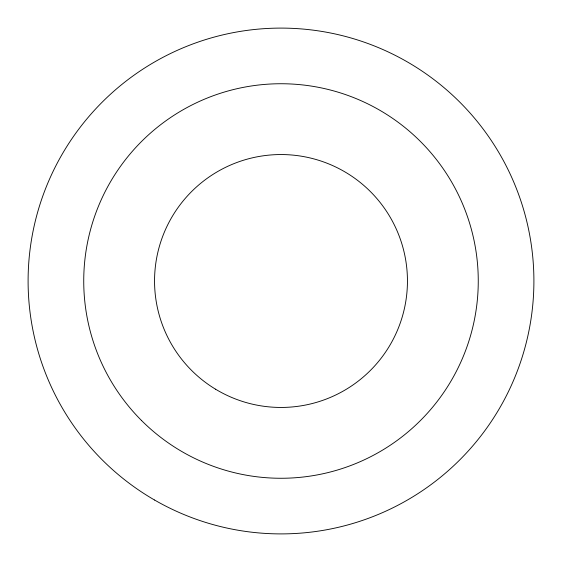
<?xml version="1.0" encoding="UTF-8"?>
<svg xmlns="http://www.w3.org/2000/svg" width="562" height="562" viewBox="0 0 562 562"><rect width="100%" height="100%" fill="white"/><g stroke="black" fill="none" stroke-linecap="round" stroke-linejoin="round"><path stroke-width="0.84" d="M154.55 500.018A252.9 252.9 0 0 0 533.9 281A252.9 252.9 0 0 0 154.55 61.982A252.9 252.9 0 0 0 154.55 500.018M141.512 420.488A197.262 197.262 0 0 0 471.539 332.058A197.262 197.262 0 0 0 229.942 90.461A197.262 197.262 0 0 0 141.512 420.488M215.583 389.213A126.45 126.45 0 0 0 407.422 283.543A126.45 126.45 0 0 0 219.995 170.237A126.45 126.45 0 0 0 215.583 389.213"/></g></svg>
